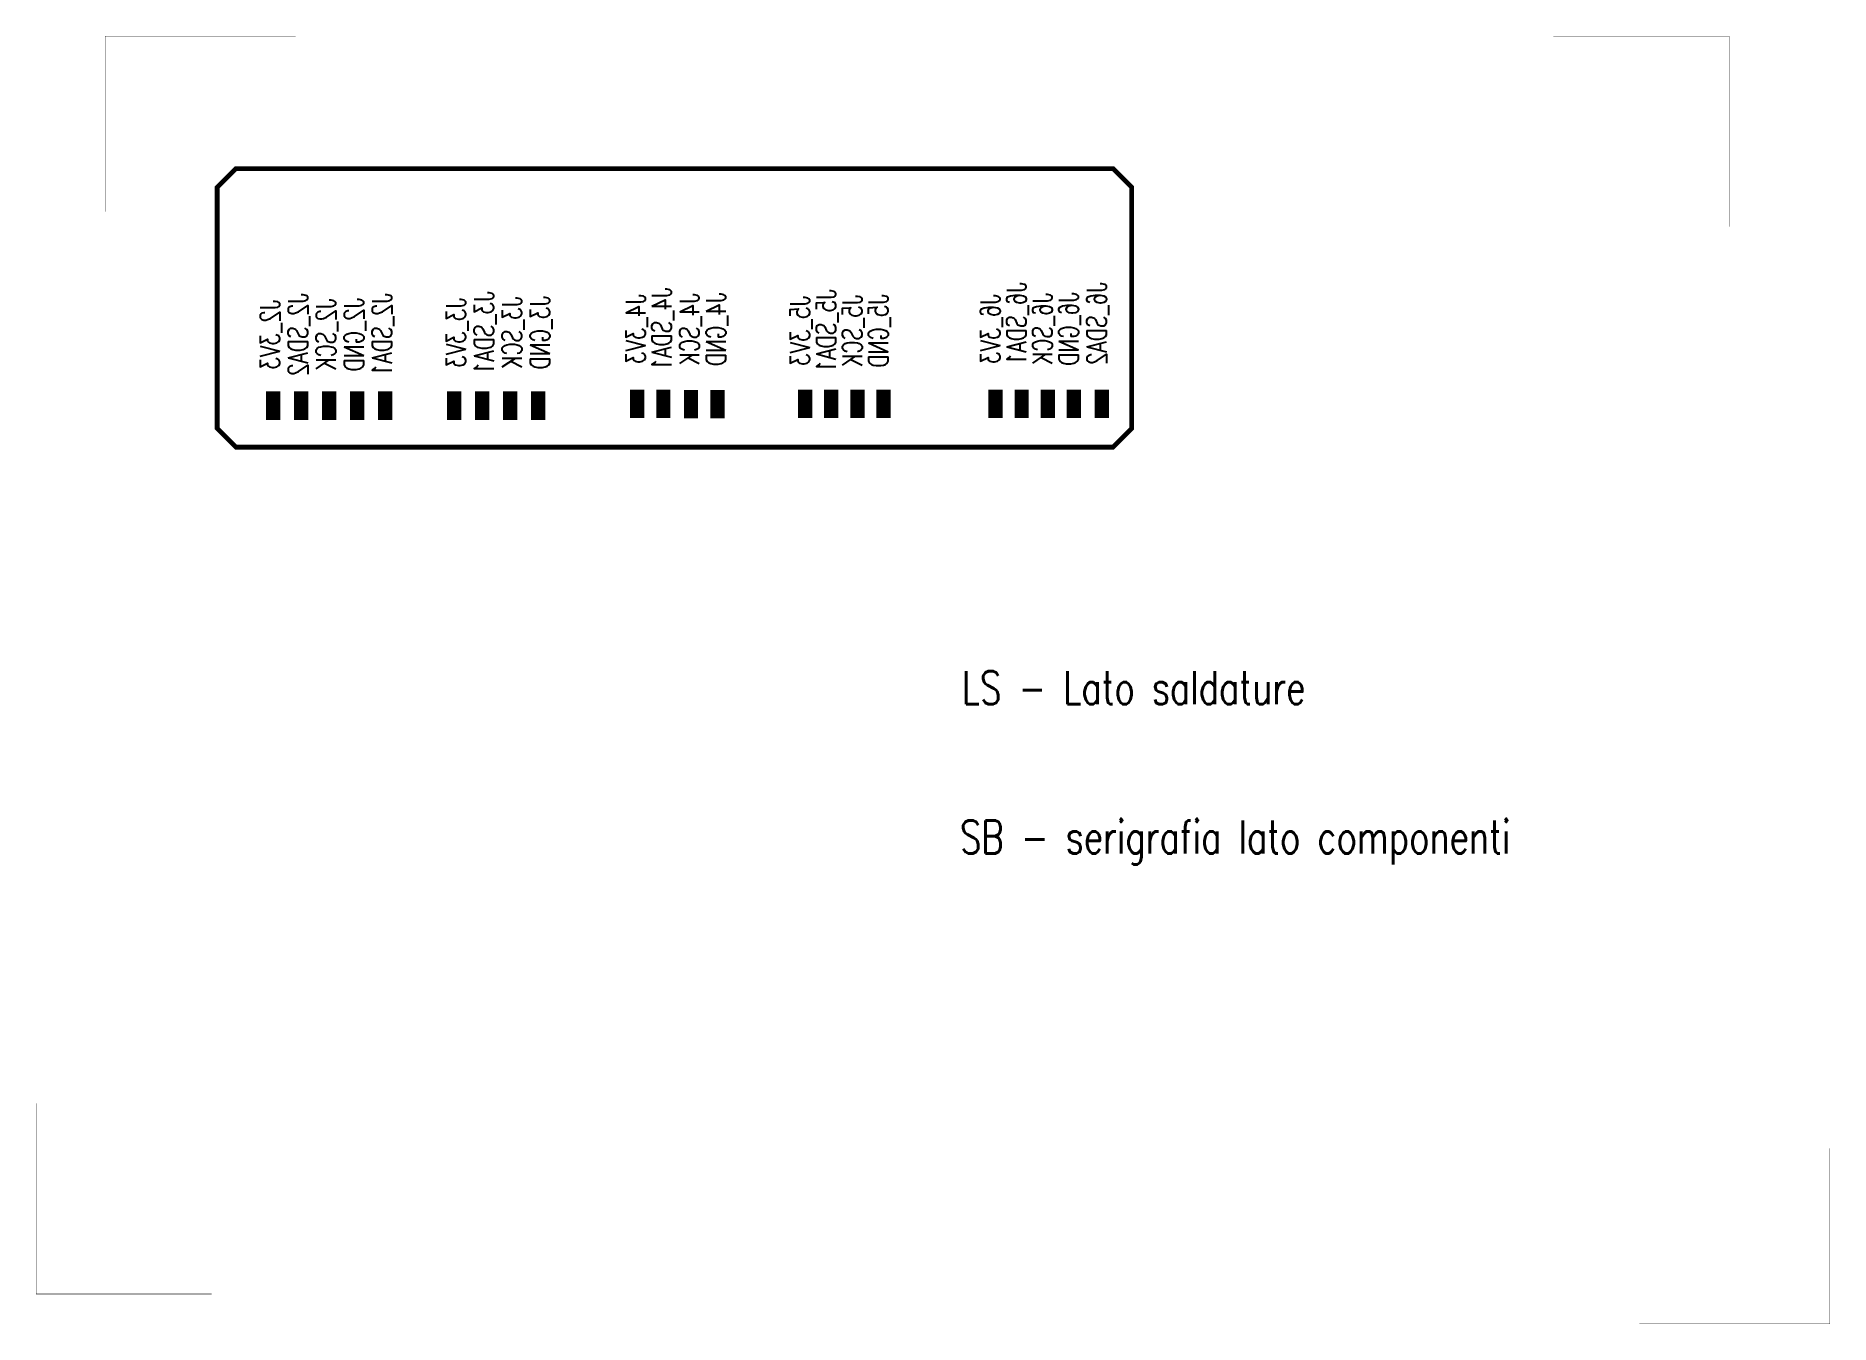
# Model space of a CAD drawing. Extents: x -4.7 to 91.4, y -47 to 22.
import ezdxf
from ezdxf.enums import TextEntityAlignment as Align

# ---------------------------------------------------------------- set-up
doc = ezdxf.new("R2010")
doc.units = 0
for name, color, linetype in [('2D_LINE_00', 1, 'CONTINUOUS'), ('BOARD_OUTLINE_00', 254, 'CONTINUOUS'), ('DRIL_NPLTE_THRU_01', 16, 'CONTINUOUS'), ('DRIL_NPLTE_THRU_02', 176, 'CONTINUOUS'), ('PADS_BOT', 5, 'CONTINUOUS'), ('PADS_INNER', 1, 'CONTINUOUS'), ('PADS_TOP', 1, 'CONTINUOUS'), ('PART_NAME_02', 253, 'CONTINUOUS'), ('TEXT_02', 5, 'CONTINUOUS'), ('TEXT_29', 2, 'CONTINUOUS')]:
    doc.layers.add(name, color=color, linetype=linetype)
doc.styles.add('W0$15', font='simplex', dxfattribs={"width": 0.75})
doc.styles.add('W0$254', font='simplex', dxfattribs={"width": 0.75})

# ---------------------------------------------------------------- blocks, each defined once
blk = doc.blocks.new('SMOOTH_0$254')
at = {"const_width": 0.127}
blk.add_lwpolyline([(-0.0635, 0, 1), (0.0635, 0, 1)], format="xyb", close=True, dxfattribs=at)
blk = doc.blocks.new('BOARD_5')
at = {"layer": 'BOARD_OUTLINE_00', "const_width": 0.254}
blk.add_lwpolyline([(6.291, 0), (5.291, 1), (5.291, 13.923), (6.291, 14.923), (53.291, 14.923), (54.291, 13.923), (54.291, 1), (53.291, 0)], close=True, dxfattribs=at)
at = {"layer": 'BOARD_OUTLINE_00'}
for p in [(6.291, 14.923), (53.291, 14.923), (5.291, 13.923), (54.291, 13.923), (5.291, 1), (54.291, 1), (6.291, 0), (53.291, 0)]:
    blk.add_blockref('SMOOTH_0$254', p, dxfattribs=at)
blk = doc.blocks.new('SMOOTH_0$0254')
at = {"const_width": 0.0127}
blk.add_lwpolyline([(-0.00635, 0, 1), (0.00635, 0, 1)], format="xyb", close=True, dxfattribs=at)
blk = doc.blocks.new('DRAWING_1')
at = {"layer": '2D_LINE_00', "const_width": 0.0254}
blk.add_lwpolyline([(0, 0), (10.2, 0), (10.2, 9.4)], dxfattribs=at)
at = {"layer": '2D_LINE_00'}
for p in [(10.2, 9.4), (0, 0), (10.2, 0)]:
    blk.add_blockref('SMOOTH_0$0254', p, dxfattribs=at)
blk = doc.blocks.new('DRAWING_2')
at = {"layer": '2D_LINE_00', "const_width": 0.0254}
blk.add_lwpolyline([(0, 0), (0, 10.2), (-9.4, 10.2)], dxfattribs=at)
at = {"layer": '2D_LINE_00'}
for p in [(-9.4, 10.2), (0, 10.2), (0, 0)]:
    blk.add_blockref('SMOOTH_0$0254', p, dxfattribs=at)
blk = doc.blocks.new('DRAWING_3')
at = {"layer": '2D_LINE_00', "const_width": 0.0254}
blk.add_lwpolyline([(0, 0), (0, -10.2), (9.4, -10.2)], dxfattribs=at)
at = {"layer": '2D_LINE_00'}
for p in [(0, 0), (0, -10.2), (9.4, -10.2)]:
    blk.add_blockref('SMOOTH_0$0254', p, dxfattribs=at)
blk = doc.blocks.new('DRAWING_4')
at = {"layer": '2D_LINE_00', "const_width": 0.0254}
blk.add_lwpolyline([(0, 0), (-10.2, 0), (-10.2, -9.4)], dxfattribs=at)
at = {"layer": '2D_LINE_00'}
for p in [(-10.2, 0), (0, 0), (-10.2, -9.4)]:
    blk.add_blockref('SMOOTH_0$0254', p, dxfattribs=at)
blk = doc.blocks.new('DRIL_HOLE_0')
blk.add_lwpolyline([(0, 0, 1), (0, 0, 1)], format="xyb", close=True)
blk = doc.blocks.new('PAD_0')
blk.add_lwpolyline([(0, 0, 1), (0, 0, 1)], format="xyb", close=True)
blk = doc.blocks.new('PAD_1')
at = {"const_width": 0.762}
blk.add_lwpolyline([(-0.762, 0), (0.762, 0)], dxfattribs=at)
blk = doc.blocks.new('STK_BOT_143')
at = {"layer": 'DRIL_NPLTE_THRU_01'}
blk.add_blockref('DRIL_HOLE_0', (0, 0), dxfattribs=at)
at = {"layer": 'DRIL_NPLTE_THRU_02'}
blk.add_blockref('DRIL_HOLE_0', (0, 0), dxfattribs=at)
at = {"layer": 'PADS_BOT', "rotation": 90}
blk.add_blockref('PAD_1', (0, 0), dxfattribs=at)
at = {"layer": 'PADS_INNER'}
blk.add_blockref('PAD_0', (0, 0), dxfattribs=at)
at = {"layer": 'PADS_TOP'}
blk.add_blockref('PAD_0', (0, 0), dxfattribs=at)
blk = doc.blocks.new('SYM_BOT_5')
blk.add_blockref('STK_BOT_143', (0, 0))
blk = doc.blocks.new('PART_BOT_0')
blk.add_blockref('SYM_BOT_5', (0, 0))
at = {"layer": 'PART_NAME_02', "style": 'W0$15', "width": 0.75}
blk.add_text('J3_GND', height=1.05, rotation=270, dxfattribs=at).set_placement((-0.1, 3.9), align=Align.MIDDLE_CENTER)
blk = doc.blocks.new('PART_BOT_1')
blk.add_blockref('SYM_BOT_5', (0, 0))
at = {"layer": 'PART_NAME_02', "style": 'W0$15', "width": 0.75}
blk.add_text('J3_SCK', height=1.05, rotation=270, dxfattribs=at).set_placement((-0.1, 3.9), align=Align.MIDDLE_CENTER)
blk = doc.blocks.new('PART_BOT_2')
blk.add_blockref('SYM_BOT_5', (0, 0))
at = {"layer": 'PART_NAME_02', "style": 'W0$15', "width": 0.75}
blk.add_text('J4_SCK', height=1.05, rotation=270, dxfattribs=at).set_placement((0.082, 4.003), align=Align.MIDDLE_CENTER)
blk = doc.blocks.new('PART_BOT_3')
blk.add_blockref('SYM_BOT_5', (0, 0))
at = {"layer": 'PART_NAME_02', "style": 'W0$15', "width": 0.75}
blk.add_text('J4_GND', height=1.05, rotation=270, dxfattribs=at).set_placement((0.082, 4.003), align=Align.MIDDLE_CENTER)
blk = doc.blocks.new('PART_BOT_11')
blk.add_blockref('SYM_BOT_5', (0, 0))
at = {"layer": 'PART_NAME_02', "style": 'W0$15', "width": 0.75}
blk.add_text('J2_3V3', height=1.05, rotation=270, dxfattribs=at).set_placement((0.175, 3.8), align=Align.MIDDLE_CENTER)
blk = doc.blocks.new('PART_BOT_12')
blk.add_blockref('SYM_BOT_5', (0, 0))
at = {"layer": 'PART_NAME_02', "style": 'W0$15', "width": 0.75}
blk.add_text('J2_GND', height=1.05, rotation=270, dxfattribs=at).set_placement((0.175, 3.8), align=Align.MIDDLE_CENTER)
blk = doc.blocks.new('PART_BOT_13')
blk.add_blockref('SYM_BOT_5', (0, 0))
at = {"layer": 'PART_NAME_02', "style": 'W0$15', "width": 0.75}
blk.add_text('J2_SCK', height=1.05, rotation=270, dxfattribs=at).set_placement((0.175, 3.8), align=Align.MIDDLE_CENTER)
blk = doc.blocks.new('PART_BOT_14')
blk.add_blockref('SYM_BOT_5', (0, 0))
at = {"layer": 'PART_NAME_02', "style": 'W0$15', "width": 0.75}
blk.add_text('J2_SDA2', height=1.05, rotation=270, dxfattribs=at).set_placement((0.175, 3.8), align=Align.MIDDLE_CENTER)
blk = doc.blocks.new('PART_BOT_15')
blk.add_blockref('SYM_BOT_5', (0, 0))
at = {"layer": 'PART_NAME_02', "style": 'W0$15', "width": 0.75}
blk.add_text('J3_3V3', height=1.05, rotation=270, dxfattribs=at).set_placement((-0.1, 3.9), align=Align.MIDDLE_CENTER)
blk = doc.blocks.new('PART_BOT_16')
blk.add_blockref('SYM_BOT_5', (0, 0))
at = {"layer": 'PART_NAME_02', "style": 'W0$15', "width": 0.75}
blk.add_text('J3_SDA1', height=1.05, rotation=270, dxfattribs=at).set_placement((-0.1, 3.9), align=Align.MIDDLE_CENTER)
blk = doc.blocks.new('PART_BOT_17')
blk.add_blockref('SYM_BOT_5', (0, 0))
at = {"layer": 'PART_NAME_02', "style": 'W0$15', "width": 0.75}
blk.add_text('J4_3V3', height=1.05, rotation=270, dxfattribs=at).set_placement((0.082, 4.003), align=Align.MIDDLE_CENTER)
blk = doc.blocks.new('PART_BOT_18')
blk.add_blockref('SYM_BOT_5', (0, 0))
at = {"layer": 'PART_NAME_02', "style": 'W0$15', "width": 0.75}
blk.add_text('J4_SDA1', height=1.05, rotation=270, dxfattribs=at).set_placement((0.082, 4.003), align=Align.MIDDLE_CENTER)
blk = doc.blocks.new('PART_BOT_19')
blk.add_blockref('SYM_BOT_5', (0, 0))
at = {"layer": 'PART_NAME_02', "style": 'W0$15', "width": 0.75}
blk.add_text('J5_3V3', height=1.05, rotation=270, dxfattribs=at).set_placement((0.275, 3.9), align=Align.MIDDLE_CENTER)
blk = doc.blocks.new('PART_BOT_20')
blk.add_blockref('SYM_BOT_5', (0, 0))
at = {"layer": 'PART_NAME_02', "style": 'W0$15', "width": 0.75}
blk.add_text('J5_GND', height=1.05, rotation=270, dxfattribs=at).set_placement((0.275, 3.9), align=Align.MIDDLE_CENTER)
blk = doc.blocks.new('PART_BOT_21')
blk.add_blockref('SYM_BOT_5', (0, 0))
at = {"layer": 'PART_NAME_02', "style": 'W0$15', "width": 0.75}
blk.add_text('J5_SCK', height=1.05, rotation=270, dxfattribs=at).set_placement((0.275, 3.9), align=Align.MIDDLE_CENTER)
blk = doc.blocks.new('PART_BOT_22')
blk.add_blockref('SYM_BOT_5', (0, 0))
at = {"layer": 'PART_NAME_02', "style": 'W0$15', "width": 0.75}
blk.add_text('J5_SDA1', height=1.05, rotation=270, dxfattribs=at).set_placement((0.275, 3.9), align=Align.MIDDLE_CENTER)
blk = doc.blocks.new('PART_BOT_23')
blk.add_blockref('SYM_BOT_5', (0, 0))
at = {"layer": 'PART_NAME_02', "style": 'W0$15', "width": 0.75}
blk.add_text('J6_3V3', height=1.05, rotation=270, dxfattribs=at).set_placement((0.275, 4), align=Align.MIDDLE_CENTER)
blk = doc.blocks.new('PART_BOT_24')
blk.add_blockref('SYM_BOT_5', (0, 0))
at = {"layer": 'PART_NAME_02', "style": 'W0$15', "width": 0.75}
blk.add_text('J6_GND', height=1.05, rotation=270, dxfattribs=at).set_placement((0.282, 4.003), align=Align.MIDDLE_CENTER)
blk = doc.blocks.new('PART_BOT_25')
blk.add_blockref('SYM_BOT_5', (0, 0))
at = {"layer": 'PART_NAME_02', "style": 'W0$15', "width": 0.75}
blk.add_text('J6_SCK', height=1.05, rotation=270, dxfattribs=at).set_placement((0.282, 4.003), align=Align.MIDDLE_CENTER)
blk = doc.blocks.new('PART_BOT_26')
blk.add_blockref('SYM_BOT_5', (0, 0))
at = {"layer": 'PART_NAME_02', "style": 'W0$15', "width": 0.75}
blk.add_text('J6_SDA1', height=1.05, rotation=270, dxfattribs=at).set_placement((0.275, 6.5), align=Align.MIDDLE_LEFT)
blk = doc.blocks.new('PART_BOT_27')
blk.add_blockref('SYM_BOT_5', (0, 0))
at = {"layer": 'PART_NAME_02', "style": 'W0$15', "width": 0.75}
blk.add_text('J2_SDA1', height=1.05, rotation=270, dxfattribs=at).set_placement((0.175, 3.8), align=Align.MIDDLE_CENTER)
blk = doc.blocks.new('PART_BOT_28')
blk.add_blockref('SYM_BOT_5', (0, 0))
at = {"layer": 'PART_NAME_02', "style": 'W0$15', "width": 0.75}
blk.add_text('J6_SDA2', height=1.05, rotation=270, dxfattribs=at).set_placement((0.275, 6.5), align=Align.MIDDLE_LEFT)

msp = doc.modelspace()

# ---------------------------------------------------------------- block references
for name, p in [('DRAWING_4', (9.2, 22)), ('DRAWING_2', (86, 11.8)), ('BOARD_5', (-0.291, -0.023)), ('DRAWING_3', (-4.7, -35.2)), ('DRAWING_1', (81.2, -47))]:
    msp.add_blockref(name, p)
at = {"xscale": -1}
for name, p in [('PART_BOT_26', (48.1, 2.3)), ('PART_BOT_28', (52.4, 2.3)), ('PART_BOT_11', (8, 2.2)), ('PART_BOT_14', (9.5, 2.2)), ('PART_BOT_13', (11, 2.2)), ('PART_BOT_12', (12.5, 2.2)), ('PART_BOT_27', (14, 2.2)), ('PART_BOT_15', (17.7, 2.2)), ('PART_BOT_16', (19.2, 2.2)), ('PART_BOT_1', (20.7, 2.2)), ('PART_BOT_0', (22.2, 2.2)), ('PART_BOT_17', (27.5, 2.3)), ('PART_BOT_18', (28.9, 2.3)), ('PART_BOT_2', (30.385, 2.277)), ('PART_BOT_3', (31.8, 2.277)), ('PART_BOT_19', (36.5, 2.3)), ('PART_BOT_22', (37.9, 2.3)), ('PART_BOT_21', (39.3, 2.3)), ('PART_BOT_20', (40.7, 2.3)), ('PART_BOT_23', (46.7, 2.3)), ('PART_BOT_25', (49.5, 2.3)), ('PART_BOT_24', (50.9, 2.3))]:
    msp.add_blockref(name, p, dxfattribs=at)

# ---------------------------------------------------------------- texts
at = {"layer": 'TEXT_02', "style": 'W0$254', "width": 0.75}
msp.add_text('LS - Lato saldature', height=1.778, dxfattribs=at).set_placement((44.9, -13.8))
at = {"layer": 'TEXT_29', "style": 'W0$254', "width": 0.75}
msp.add_text('SB - serigrafia lato componenti', height=1.778, dxfattribs=at).set_placement((44.8, -21.8))

doc.saveas('drawing.dxf')
